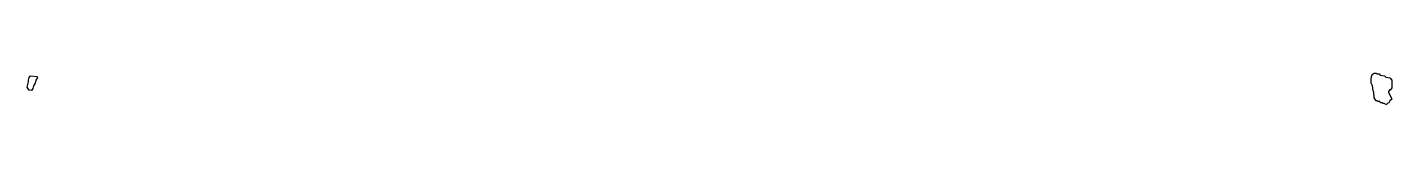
# Model space of a CAD drawing. Header units: millimetres. Extents: x 0 to 5855, y 0 to 134.
import ezdxf

# ---------------------------------------------------------------- set-up
doc = ezdxf.new("R2010")
doc.units = ezdxf.units.MM
doc.layers.add('C', color=7, linetype='Continuous')

msp = doc.modelspace()

# ---------------------------------------------------------------- linework, layer by layer
at = {"layer": 'C'}
for points in [[(8.4, 61.6), (0, 75.4), (5, 97.3), (5, 105.6), (8.4, 116.6), (14.2, 123.5), (41, 120.7), (43.6, 116.5), (36.9, 105.5), (33.5, 91.8), (26.9, 80.9), (23.5, 69.9), (17.7, 60.3), (8.4, 61.6)], [(5822.6, 5.5), (5817.6, 5.5), (5815.9, 8.2), (5807.6, 8.2), (5804.2, 13.7), (5794.2, 13.7), (5792.6, 16.5), (5789.2, 16.5), (5780, 28.8), (5778.3, 53.5), (5775, 59), (5773.3, 80.9), (5766.7, 91.8), (5766.7, 113.8), (5768.3, 116.5), (5768.3, 122), (5774.2, 131.7), (5777.6, 131.7), (5779.2, 134.4), (5789.3, 134.4), (5791, 131.7), (5801, 131.7), (5806, 126.2), (5824.3, 123.4), (5829.3, 118), (5847.7, 115.2), (5855.2, 105.6), (5855.2, 72.7), (5849.3, 62.9), (5847.6, 65.7), (5841.9, 56.2), (5841.9, 53.5), (5855.2, 23.4), (5847.7, 16.5), (5842.7, 8.3), (5836, 5.5), (5832.6, 0), (5822.6, 5.5)]]:
    msp.add_lwpolyline(points, close=True, dxfattribs=at)

doc.saveas('drawing.dxf')
